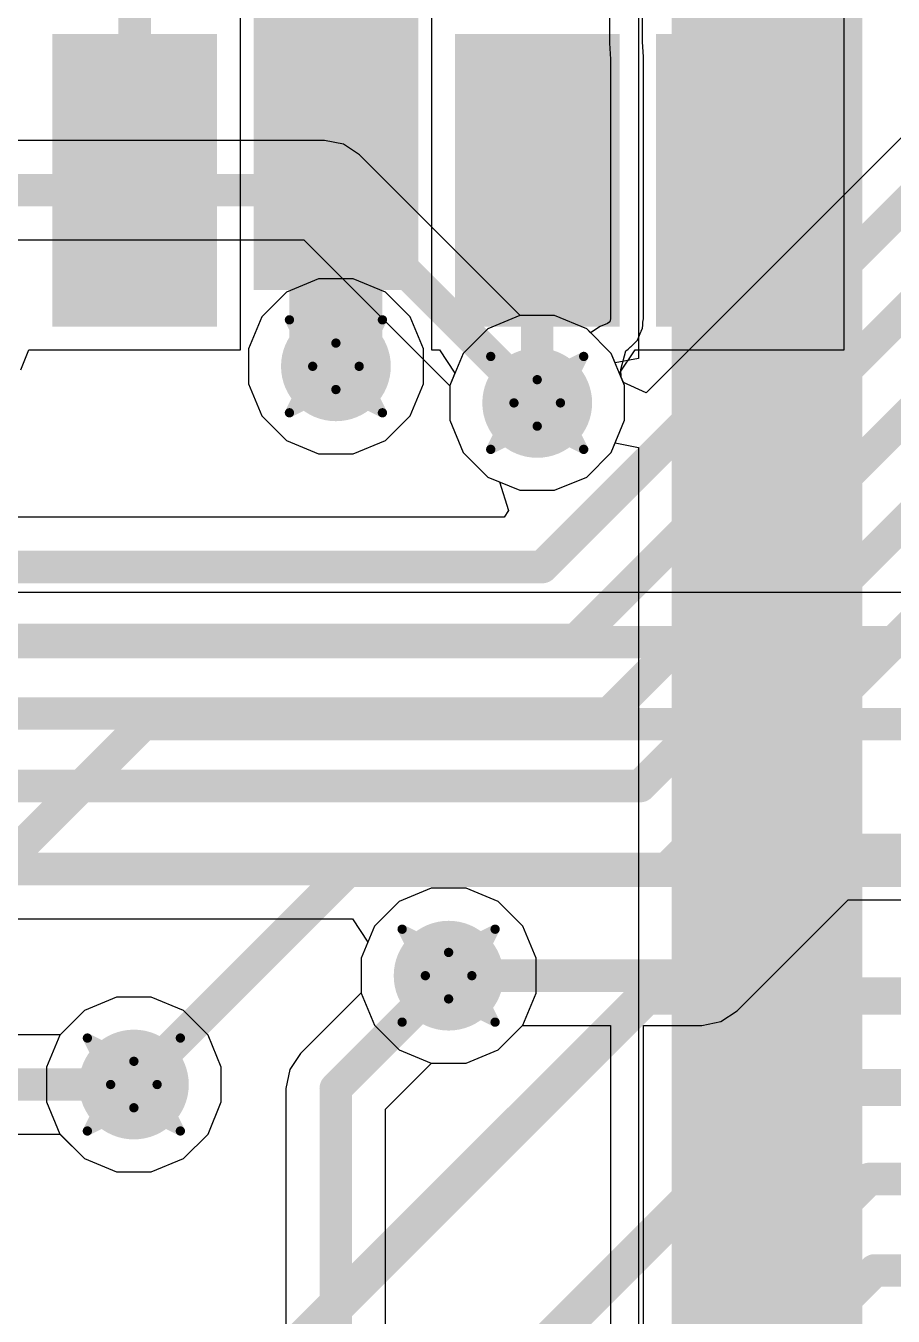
# Model space of a CAD drawing. Header units: inches. Extents: x -3 to 488, y -11 to 93.
# Drawn here: x 55.14 to 59.88, y 21.97 to 29.02 of the extents above; entities that cross this region are included whole.
import ezdxf

# ---------------------------------------------------------------- set-up
doc = ezdxf.new("R2010")
doc.units = ezdxf.units.IN
for name, color, linetype in [('Bottom Layer', 5, 'Continuous'), ('Drill Drawing', 1, 'Continuous'), ('Layer 1', 16, 'Continuous'), ('Layer 2', 76, 'Continuous'), ('Top Layer', 1, 'Continuous'), ('Top Paste', 8, 'Continuous'), ('Top Solder', 216, 'Continuous'), ('Via Holes', 16, 'Continuous')]:
    doc.layers.add(name, color=color, linetype=linetype)

msp = doc.modelspace()

# ---------------------------------------------------------------- hatches: boundary and pattern name
at = {"layer": 'Bottom Layer'}
h = msp.add_hatch(color=5, dxfattribs=at)
edge = h.paths.add_edge_path()
edge.add_arc((56.839, 27.1576), 0.3, 0, 360)
h = msp.add_hatch(color=5, dxfattribs=at)
edge = h.paths.add_edge_path()
edge.add_arc((57.939, 26.9576), 0.3, 0, 360)
h = msp.add_hatch(color=5, dxfattribs=at)
edge = h.paths.add_edge_path()
edge.add_arc((57.4549, 23.8268), 0.3, 0, 360)
h = msp.add_hatch(color=5, dxfattribs=at)
edge = h.paths.add_edge_path()
edge.add_arc((55.735, 23.2318), 0.3, 0, 360)
at = {"layer": 'Layer 1'}
h = msp.add_hatch(color=16, dxfattribs=at)
edge = h.paths.add_edge_path()
edge.add_arc((56.839, 27.1576), 0.3, 0, 360)
h = msp.add_hatch(color=16, dxfattribs=at)
edge = h.paths.add_edge_path()
edge.add_arc((57.939, 26.9576), 0.3, 0, 360)
h = msp.add_hatch(color=16, dxfattribs=at)
edge = h.paths.add_edge_path()
edge.add_arc((57.4549, 23.8268), 0.3, 0, 360)
h = msp.add_hatch(color=16, dxfattribs=at)
edge = h.paths.add_edge_path()
edge.add_arc((55.735, 23.2318), 0.3, 0, 360)
at = {"layer": 'Layer 2'}
msp.add_hatch(color=76, dxfattribs=at).paths.add_polyline_path([(58.674, 31.369), (58.674, 20.066), (59.7154, 20.066), (59.7154, 31.369)])
h = msp.add_hatch(color=76, dxfattribs=at)
edge = h.paths.add_edge_path()
edge.add_arc((56.839, 27.1576), 0.3, 0, 360)
h = msp.add_hatch(color=76, dxfattribs=at)
edge = h.paths.add_edge_path()
edge.add_arc((57.939, 26.9576), 0.3, 0, 360)
h = msp.add_hatch(color=76, dxfattribs=at)
edge = h.paths.add_edge_path()
edge.add_arc((57.4549, 23.8268), 0.3, 0, 360)
h = msp.add_hatch(color=76, dxfattribs=at)
edge = h.paths.add_edge_path()
edge.add_arc((55.735, 23.2318), 0.3, 0, 360)
at = {"layer": 'Top Layer'}
for points in [[(57.239, 27.6247), (56.439, 27.6247), (56.439, 29.1247), (57.239, 29.1247)], [(56.139, 27.4247), (55.339, 27.4247), (55.339, 28.9247), (56.139, 28.9247)], [(58.339, 27.4247), (57.539, 27.4247), (57.539, 28.9247), (58.339, 28.9247)], [(59.439, 27.4247), (58.639, 27.4247), (58.639, 28.9247), (59.439, 28.9247)]]:
    msp.add_hatch(color=1, dxfattribs=at).paths.add_polyline_path(points)
h = msp.add_hatch(color=1, dxfattribs=at)
edge = h.paths.add_edge_path()
edge.add_arc((56.839, 27.1576), 0.3, 0, 360)
h = msp.add_hatch(color=1, dxfattribs=at)
edge = h.paths.add_edge_path()
edge.add_arc((57.939, 26.9576), 0.3, 0, 360)
h = msp.add_hatch(color=1, dxfattribs=at)
edge = h.paths.add_edge_path()
edge.add_arc((57.4549, 23.8268), 0.3, 0, 360)
h = msp.add_hatch(color=1, dxfattribs=at)
edge = h.paths.add_edge_path()
edge.add_arc((55.735, 23.2318), 0.3, 0, 360)
at = {"layer": 'Top Paste'}
for points in [[(57.239, 27.6247), (56.439, 27.6247), (56.439, 29.1247), (57.239, 29.1247)], [(56.139, 27.4247), (55.339, 27.4247), (55.339, 28.9247), (56.139, 28.9247)], [(58.339, 27.4247), (57.539, 27.4247), (57.539, 28.9247), (58.339, 28.9247)], [(59.439, 27.4247), (58.639, 27.4247), (58.639, 28.9247), (59.439, 28.9247)]]:
    msp.add_hatch(color=8, dxfattribs=at).paths.add_polyline_path(points)
at = {"layer": 'Top Solder'}
for points in [[(57.289, 27.5747), (56.389, 27.5747), (56.389, 29.1747), (57.289, 29.1747)], [(56.189, 27.3747), (55.289, 27.3747), (55.289, 28.9747), (56.189, 28.9747)], [(58.389, 27.3747), (57.489, 27.3747), (57.489, 28.9747), (58.389, 28.9747)], [(59.489, 27.3747), (58.589, 27.3747), (58.589, 28.9747), (59.489, 28.9747)]]:
    msp.add_hatch(color=216, dxfattribs=at).paths.add_polyline_path(points)
at = {"layer": 'Via Holes'}
h = msp.add_hatch(color=7, dxfattribs=at)
edge = h.paths.add_edge_path()
edge.add_arc((56.839, 27.1576), 0.15, 0, 360)
h = msp.add_hatch(color=7, dxfattribs=at)
edge = h.paths.add_edge_path()
edge.add_arc((57.939, 26.9576), 0.15, 0, 360)
h = msp.add_hatch(color=7, dxfattribs=at)
edge = h.paths.add_edge_path()
edge.add_arc((57.4549, 23.8268), 0.15, 0, 360)
h = msp.add_hatch(color=7, dxfattribs=at)
edge = h.paths.add_edge_path()
edge.add_arc((55.735, 23.2318), 0.15, 0, 360)

# ---------------------------------------------------------------- linework, layer by layer
at = {"layer": 'Bottom Layer'}
for p, q in [((58.3332, 32.8311), (58.3332, 28.9247)), ((58.5145, 28.9307), (58.5145, 32.8311)), ((58.3332, 28.9247), (58.339, 28.8374)), ((58.5199, 28.8494), (58.5145, 28.9307)), ((58.5191, 28.8433), (58.5199, 28.8494)), ((60.4033, 28.8822), (58.5341, 27.013)), ((58.339, 28.8374), (58.339, 27.4171)), ((58.5202, 28.8374), (58.5191, 28.8433)), ((58.5202, 27.4171), (58.5202, 28.8374)), ((56.7439, 27.6354), (56.5683, 27.5627)), ((56.934, 27.6354), (56.7439, 27.6354)), ((57.1096, 27.5627), (56.934, 27.6354)), ((56.5683, 27.5627), (56.4339, 27.4283)), ((57.244, 27.4283), (57.1096, 27.5627)), ((56.4339, 27.4283), (56.3612, 27.2527)), ((57.3168, 27.2527), (57.244, 27.4283)), ((57.8439, 27.4354), (57.6683, 27.3627)), ((58.034, 27.4354), (57.8439, 27.4354)), ((58.2096, 27.3627), (58.034, 27.4354)), ((58.2828, 27.376), (58.231, 27.3413)), ((58.3225, 27.3924), (58.2828, 27.376)), ((58.3358, 27.4014), (58.3225, 27.3924)), ((58.339, 27.4171), (58.3358, 27.4014)), ((58.5136, 27.366), (58.5168, 27.3818)), ((58.5168, 27.3996), (58.5202, 27.4171)), ((58.5168, 27.3818), (58.5168, 27.3996)), ((57.6683, 27.3627), (57.5339, 27.2283)), ((58.231, 27.3413), (58.2096, 27.3627)), ((58.4516, 27.2657), (58.4866, 27.3006)), ((58.4866, 27.3006), (58.5055, 27.3463)), ((58.5055, 27.3463), (58.5064, 27.3477)), ((58.5064, 27.3477), (58.5068, 27.3495)), ((58.5068, 27.3495), (58.5136, 27.366)), ((56.3612, 27.2527), (56.3612, 27.0626)), ((57.3168, 27.0626), (57.3168, 27.2527)), ((57.5339, 27.2283), (57.4612, 27.0527)), ((58.3959, 27.1401), (58.4232, 27.2417)), ((58.4232, 27.2417), (58.4365, 27.2506)), ((58.4365, 27.2506), (58.4492, 27.2633)), ((58.4492, 27.2633), (58.4507, 27.2642)), ((58.4507, 27.2642), (58.4516, 27.2657)), ((58.398, 27.098), (58.3959, 27.1401)), ((58.4101, 27.0687), (58.398, 27.098)), ((56.3612, 27.0626), (56.4339, 26.887)), ((57.244, 26.887), (57.3168, 27.0626)), ((57.4612, 27.0527), (57.4612, 26.8626)), ((58.5341, 27.013), (58.4101, 27.0687)), ((56.4339, 26.887), (56.5683, 26.7526)), ((57.1096, 26.7526), (57.244, 26.887)), ((57.4612, 26.8626), (57.5339, 26.687)), ((56.5683, 26.7526), (56.7439, 26.6798)), ((56.934, 26.6798), (57.1096, 26.7526)), ((56.7439, 26.6798), (56.934, 26.6798)), ((57.5339, 26.687), (57.6683, 26.5526)), ((57.6683, 26.5526), (57.7321, 26.5261)), ((57.7321, 26.5261), (57.7817, 26.3691)), ((57.7579, 26.3323), (53.0342, 26.3323)), ((57.7817, 26.3691), (57.7579, 26.3323)), ((59.0313, 23.6345), (59.6387, 24.2419)), ((59.6387, 24.2419), (66.8904, 24.2419)), ((8.6649, 24.1375), (56.929, 24.1375)), ((56.929, 24.1375), (57.0139, 24.0105)), ((57.0139, 24.0105), (56.9771, 23.9218)), ((56.9771, 23.9218), (56.9771, 23.7318)), ((55.64, 23.7096), (55.4644, 23.6368)), ((55.8301, 23.7096), (55.64, 23.7096)), ((56.0057, 23.6368), (55.8301, 23.7096)), ((56.9771, 23.7318), (57.0499, 23.5561)), ((55.4644, 23.6368), (55.3313, 23.5037)), ((56.1401, 23.5024), (56.0057, 23.6368)), ((58.943, 23.5756), (59.0313, 23.6345)), ((58.839, 23.5549), (58.943, 23.5756)), ((55.3313, 23.5037), (16.4567, 23.5037)), ((56.2128, 23.3268), (56.1401, 23.5024)), ((57.0499, 23.5561), (57.1843, 23.4217)), ((57.7256, 23.4217), (57.8587, 23.5549)), ((57.8587, 23.5549), (58.339, 23.5549)), ((58.339, 23.5549), (58.339, 19.7052)), ((58.5202, 19.7052), (58.5202, 23.5549)), ((58.5202, 23.5549), (58.839, 23.5549)), ((57.1843, 23.4217), (57.3599, 23.349)), ((57.55, 23.349), (57.7256, 23.4217)), ((57.3599, 23.349), (57.55, 23.349)), ((56.2128, 23.1367), (56.2128, 23.3268)), ((56.1401, 22.9611), (56.2128, 23.1367)), ((16.5694, 22.9598), (55.3313, 22.9598)), ((55.3313, 22.9598), (55.4644, 22.8267)), ((56.0057, 22.8267), (56.1401, 22.9611)), ((55.4644, 22.8267), (55.64, 22.754)), ((55.8301, 22.754), (56.0057, 22.8267)), ((55.64, 22.754), (55.8301, 22.754))]:
    msp.add_line(p, q, dxfattribs=at)
for points in [[(57.9661, 26.0604, 0.1778, 0.1778, 0), (60.5956, 28.6899, 0.1778, 0.1778, 0)], [(58.1504, 25.6626, 0.1778, 0.1778, 0), (60.5832, 28.0954, 0.1778, 0.1778, 0)], [(58.3311, 25.2596, 0.1778, 0.1778, 0), (60.7686, 27.6971, 0.1778, 0.1778, 0)], [(58.5017, 24.8633, 0.1778, 0.1778, 0), (60.9372, 27.2988, 0.1778, 0.1778, 0)], [(58.6465, 24.4094, 0.1778, 0.1778, 0), (61.1216, 26.8845, 0.1778, 0.1778, 0)], [(52.9216, 26.0604, 0.1778, 0.1778, 0), (57.9661, 26.0604, 0.1778, 0.1778, 0)], [(38.057, 25.6626, 0.1778, 0.1778, 0), (58.1504, 25.6626, 0.1778, 0.1778, 0)], [(24.3911, 25.2596, 0.1778, 0.1778, 0), (58.3311, 25.2596, 0.1778, 0.1778, 0)], [(23.6163, 24.8633, 0.1778, 0.1778, 0), (58.5017, 24.8633, 0.1778, 0.1778, 0)], [(58.839, 23.8268, 0.1778, 0.1778, 0), (59.526, 24.5139, 0.1778, 0.1778, 0)], [(59.526, 24.5139, 0.1778, 0.1778, 0), (67.2942, 24.5139, 0.1778, 0.1778, 0)], [(8.2611, 24.4094, 0.1778, 0.1778, 0), (58.6465, 24.4094, 0.1778, 0.1778, 0)], [(57.4549, 23.8268, 0.1778, 0.1778, 0), (58.839, 23.8268, 0.1778, 0.1778, 0)], [(16.4567, 23.2318, 0.1778, 0.1778, 0), (55.735, 23.2318, 0.1778, 0.1778, 0)]]:
    msp.add_lwpolyline(points, format="xyseb", dxfattribs=at)
for points in [[(57.9216, 26.0604, 0.0889, 0.0889, 1), (58.0105, 26.0604, 0.0889, 0.0889, 1)], [(57.9216, 26.0604, 0.0889, 0.0889, 1), (58.0105, 26.0604, 0.0889, 0.0889, 1)], [(58.106, 25.6626, 0.0889, 0.0889, 1), (58.1949, 25.6626, 0.0889, 0.0889, 1)], [(58.106, 25.6626, 0.0889, 0.0889, 1), (58.1949, 25.6626, 0.0889, 0.0889, 1)], [(58.2867, 25.2596, 0.0889, 0.0889, 1), (58.3756, 25.2596, 0.0889, 0.0889, 1)], [(58.2867, 25.2596, 0.0889, 0.0889, 1), (58.3756, 25.2596, 0.0889, 0.0889, 1)], [(58.4573, 24.8633, 0.0889, 0.0889, 1), (58.5462, 24.8633, 0.0889, 0.0889, 1)], [(58.4573, 24.8633, 0.0889, 0.0889, 1), (58.5462, 24.8633, 0.0889, 0.0889, 1)], [(59.4816, 24.5139, 0.0889, 0.0889, 1), (59.5705, 24.5139, 0.0889, 0.0889, 1)], [(59.4816, 24.5139, 0.0889, 0.0889, 1), (59.5705, 24.5139, 0.0889, 0.0889, 1)], [(58.6021, 24.4094, 0.0889, 0.0889, 1), (58.691, 24.4094, 0.0889, 0.0889, 1)], [(58.6021, 24.4094, 0.0889, 0.0889, 1), (58.691, 24.4094, 0.0889, 0.0889, 1)], [(57.4105, 23.8268, 0.0889, 0.0889, 1), (57.4994, 23.8268, 0.0889, 0.0889, 1)], [(58.7945, 23.8268, 0.0889, 0.0889, 1), (58.8834, 23.8268, 0.0889, 0.0889, 1)], [(58.7945, 23.8268, 0.0889, 0.0889, 1), (58.8834, 23.8268, 0.0889, 0.0889, 1)], [(55.6906, 23.2318, 0.0889, 0.0889, 1), (55.7795, 23.2318, 0.0889, 0.0889, 1)]]:
    msp.add_lwpolyline(points, format="xyseb", close=True, dxfattribs=at)
at = {"layer": 'Drill Drawing'}
for points in [[(56.585, 27.4116, 0.0508, 0.0508, 0), (56.839, 27.2846, 0.0508, 0.0508, 0)], [(56.585, 27.4116, 0.0508, 0.0508, 0), (56.712, 27.1576, 0.0508, 0.0508, 0)], [(56.839, 27.2846, 0.0508, 0.0508, 0), (57.093, 27.4116, 0.0508, 0.0508, 0)], [(56.966, 27.1576, 0.0508, 0.0508, 0), (57.093, 27.4116, 0.0508, 0.0508, 0)], [(57.685, 27.2116, 0.0508, 0.0508, 0), (57.939, 27.0846, 0.0508, 0.0508, 0)], [(57.685, 27.2116, 0.0508, 0.0508, 0), (57.812, 26.9576, 0.0508, 0.0508, 0)], [(57.939, 27.0846, 0.0508, 0.0508, 0), (58.193, 27.2116, 0.0508, 0.0508, 0)], [(58.066, 26.9576, 0.0508, 0.0508, 0), (58.193, 27.2116, 0.0508, 0.0508, 0)], [(56.585, 26.9036, 0.0508, 0.0508, 0), (56.712, 27.1576, 0.0508, 0.0508, 0)], [(56.966, 27.1576, 0.0508, 0.0508, 0), (57.093, 26.9036, 0.0508, 0.0508, 0)], [(56.585, 26.9036, 0.0508, 0.0508, 0), (56.839, 27.0306, 0.0508, 0.0508, 0)], [(56.839, 27.0306, 0.0508, 0.0508, 0), (57.093, 26.9036, 0.0508, 0.0508, 0)], [(57.685, 26.7036, 0.0508, 0.0508, 0), (57.812, 26.9576, 0.0508, 0.0508, 0)], [(58.066, 26.9576, 0.0508, 0.0508, 0), (58.193, 26.7036, 0.0508, 0.0508, 0)], [(57.685, 26.7036, 0.0508, 0.0508, 0), (57.939, 26.8306, 0.0508, 0.0508, 0)], [(57.939, 26.8306, 0.0508, 0.0508, 0), (58.193, 26.7036, 0.0508, 0.0508, 0)], [(57.2009, 24.0808, 0.0508, 0.0508, 0), (57.4549, 23.9538, 0.0508, 0.0508, 0)], [(57.2009, 24.0808, 0.0508, 0.0508, 0), (57.3279, 23.8268, 0.0508, 0.0508, 0)], [(57.4549, 23.9538, 0.0508, 0.0508, 0), (57.7089, 24.0808, 0.0508, 0.0508, 0)], [(57.5819, 23.8268, 0.0508, 0.0508, 0), (57.7089, 24.0808, 0.0508, 0.0508, 0)], [(57.2009, 23.5728, 0.0508, 0.0508, 0), (57.3279, 23.8268, 0.0508, 0.0508, 0)], [(57.5819, 23.8268, 0.0508, 0.0508, 0), (57.7089, 23.5728, 0.0508, 0.0508, 0)], [(57.2009, 23.5728, 0.0508, 0.0508, 0), (57.4549, 23.6998, 0.0508, 0.0508, 0)], [(57.4549, 23.6998, 0.0508, 0.0508, 0), (57.7089, 23.5728, 0.0508, 0.0508, 0)], [(55.481, 23.4858, 0.0508, 0.0508, 0), (55.735, 23.3588, 0.0508, 0.0508, 0)], [(55.481, 23.4858, 0.0508, 0.0508, 0), (55.608, 23.2318, 0.0508, 0.0508, 0)], [(55.735, 23.3588, 0.0508, 0.0508, 0), (55.989, 23.4858, 0.0508, 0.0508, 0)], [(55.862, 23.2318, 0.0508, 0.0508, 0), (55.989, 23.4858, 0.0508, 0.0508, 0)], [(55.481, 22.9778, 0.0508, 0.0508, 0), (55.608, 23.2318, 0.0508, 0.0508, 0)], [(55.862, 23.2318, 0.0508, 0.0508, 0), (55.989, 22.9778, 0.0508, 0.0508, 0)], [(55.481, 22.9778, 0.0508, 0.0508, 0), (55.735, 23.1048, 0.0508, 0.0508, 0)], [(55.735, 23.1048, 0.0508, 0.0508, 0), (55.989, 22.9778, 0.0508, 0.0508, 0)]]:
    msp.add_lwpolyline(points, format="xyseb", dxfattribs=at)
for points in [[(56.5723, 27.4116, 0.0254, 0.0254, 1), (56.5977, 27.4116, 0.0254, 0.0254, 1)], [(56.5723, 27.4116, 0.0254, 0.0254, 1), (56.5977, 27.4116, 0.0254, 0.0254, 1)], [(57.0803, 27.4116, 0.0254, 0.0254, 1), (57.1057, 27.4116, 0.0254, 0.0254, 1)], [(57.0803, 27.4116, 0.0254, 0.0254, 1), (57.1057, 27.4116, 0.0254, 0.0254, 1)], [(56.8263, 27.2846, 0.0254, 0.0254, 1), (56.8517, 27.2846, 0.0254, 0.0254, 1)], [(56.8263, 27.2846, 0.0254, 0.0254, 1), (56.8517, 27.2846, 0.0254, 0.0254, 1)], [(57.6723, 27.2116, 0.0254, 0.0254, 1), (57.6977, 27.2116, 0.0254, 0.0254, 1)], [(57.6723, 27.2116, 0.0254, 0.0254, 1), (57.6977, 27.2116, 0.0254, 0.0254, 1)], [(58.1803, 27.2116, 0.0254, 0.0254, 1), (58.2057, 27.2116, 0.0254, 0.0254, 1)], [(58.1803, 27.2116, 0.0254, 0.0254, 1), (58.2057, 27.2116, 0.0254, 0.0254, 1)], [(56.6993, 27.1576, 0.0254, 0.0254, 1), (56.7247, 27.1576, 0.0254, 0.0254, 1)], [(56.6993, 27.1576, 0.0254, 0.0254, 1), (56.7247, 27.1576, 0.0254, 0.0254, 1)], [(56.9533, 27.1576, 0.0254, 0.0254, 1), (56.9787, 27.1576, 0.0254, 0.0254, 1)], [(56.9533, 27.1576, 0.0254, 0.0254, 1), (56.9787, 27.1576, 0.0254, 0.0254, 1)], [(57.9263, 27.0846, 0.0254, 0.0254, 1), (57.9517, 27.0846, 0.0254, 0.0254, 1)], [(57.9263, 27.0846, 0.0254, 0.0254, 1), (57.9517, 27.0846, 0.0254, 0.0254, 1)], [(56.8263, 27.0306, 0.0254, 0.0254, 1), (56.8517, 27.0306, 0.0254, 0.0254, 1)], [(56.8263, 27.0306, 0.0254, 0.0254, 1), (56.8517, 27.0306, 0.0254, 0.0254, 1)], [(57.7993, 26.9576, 0.0254, 0.0254, 1), (57.8247, 26.9576, 0.0254, 0.0254, 1)], [(57.7993, 26.9576, 0.0254, 0.0254, 1), (57.8247, 26.9576, 0.0254, 0.0254, 1)], [(58.0533, 26.9576, 0.0254, 0.0254, 1), (58.0787, 26.9576, 0.0254, 0.0254, 1)], [(58.0533, 26.9576, 0.0254, 0.0254, 1), (58.0787, 26.9576, 0.0254, 0.0254, 1)], [(56.5723, 26.9036, 0.0254, 0.0254, 1), (56.5977, 26.9036, 0.0254, 0.0254, 1)], [(56.5723, 26.9036, 0.0254, 0.0254, 1), (56.5977, 26.9036, 0.0254, 0.0254, 1)], [(57.0803, 26.9036, 0.0254, 0.0254, 1), (57.1057, 26.9036, 0.0254, 0.0254, 1)], [(57.0803, 26.9036, 0.0254, 0.0254, 1), (57.1057, 26.9036, 0.0254, 0.0254, 1)], [(57.9263, 26.8306, 0.0254, 0.0254, 1), (57.9517, 26.8306, 0.0254, 0.0254, 1)], [(57.9263, 26.8306, 0.0254, 0.0254, 1), (57.9517, 26.8306, 0.0254, 0.0254, 1)], [(57.6723, 26.7036, 0.0254, 0.0254, 1), (57.6977, 26.7036, 0.0254, 0.0254, 1)], [(57.6723, 26.7036, 0.0254, 0.0254, 1), (57.6977, 26.7036, 0.0254, 0.0254, 1)], [(58.1803, 26.7036, 0.0254, 0.0254, 1), (58.2057, 26.7036, 0.0254, 0.0254, 1)], [(58.1803, 26.7036, 0.0254, 0.0254, 1), (58.2057, 26.7036, 0.0254, 0.0254, 1)], [(57.1882, 24.0808, 0.0254, 0.0254, 1), (57.2136, 24.0808, 0.0254, 0.0254, 1)], [(57.1882, 24.0808, 0.0254, 0.0254, 1), (57.2136, 24.0808, 0.0254, 0.0254, 1)], [(57.6962, 24.0808, 0.0254, 0.0254, 1), (57.7216, 24.0808, 0.0254, 0.0254, 1)], [(57.6962, 24.0808, 0.0254, 0.0254, 1), (57.7216, 24.0808, 0.0254, 0.0254, 1)], [(57.4422, 23.9538, 0.0254, 0.0254, 1), (57.4676, 23.9538, 0.0254, 0.0254, 1)], [(57.4422, 23.9538, 0.0254, 0.0254, 1), (57.4676, 23.9538, 0.0254, 0.0254, 1)], [(57.3152, 23.8268, 0.0254, 0.0254, 1), (57.3406, 23.8268, 0.0254, 0.0254, 1)], [(57.3152, 23.8268, 0.0254, 0.0254, 1), (57.3406, 23.8268, 0.0254, 0.0254, 1)], [(57.5692, 23.8268, 0.0254, 0.0254, 1), (57.5946, 23.8268, 0.0254, 0.0254, 1)], [(57.5692, 23.8268, 0.0254, 0.0254, 1), (57.5946, 23.8268, 0.0254, 0.0254, 1)], [(57.4422, 23.6998, 0.0254, 0.0254, 1), (57.4676, 23.6998, 0.0254, 0.0254, 1)], [(57.4422, 23.6998, 0.0254, 0.0254, 1), (57.4676, 23.6998, 0.0254, 0.0254, 1)], [(57.1882, 23.5728, 0.0254, 0.0254, 1), (57.2136, 23.5728, 0.0254, 0.0254, 1)], [(57.1882, 23.5728, 0.0254, 0.0254, 1), (57.2136, 23.5728, 0.0254, 0.0254, 1)], [(57.6962, 23.5728, 0.0254, 0.0254, 1), (57.7216, 23.5728, 0.0254, 0.0254, 1)], [(57.6962, 23.5728, 0.0254, 0.0254, 1), (57.7216, 23.5728, 0.0254, 0.0254, 1)], [(55.4683, 23.4858, 0.0254, 0.0254, 1), (55.4937, 23.4858, 0.0254, 0.0254, 1)], [(55.4683, 23.4858, 0.0254, 0.0254, 1), (55.4937, 23.4858, 0.0254, 0.0254, 1)], [(55.9763, 23.4858, 0.0254, 0.0254, 1), (56.0017, 23.4858, 0.0254, 0.0254, 1)], [(55.9763, 23.4858, 0.0254, 0.0254, 1), (56.0017, 23.4858, 0.0254, 0.0254, 1)], [(55.7223, 23.3588, 0.0254, 0.0254, 1), (55.7477, 23.3588, 0.0254, 0.0254, 1)], [(55.7223, 23.3588, 0.0254, 0.0254, 1), (55.7477, 23.3588, 0.0254, 0.0254, 1)], [(55.5953, 23.2318, 0.0254, 0.0254, 1), (55.6207, 23.2318, 0.0254, 0.0254, 1)], [(55.5953, 23.2318, 0.0254, 0.0254, 1), (55.6207, 23.2318, 0.0254, 0.0254, 1)], [(55.8493, 23.2318, 0.0254, 0.0254, 1), (55.8747, 23.2318, 0.0254, 0.0254, 1)], [(55.8493, 23.2318, 0.0254, 0.0254, 1), (55.8747, 23.2318, 0.0254, 0.0254, 1)], [(55.7223, 23.1048, 0.0254, 0.0254, 1), (55.7477, 23.1048, 0.0254, 0.0254, 1)], [(55.7223, 23.1048, 0.0254, 0.0254, 1), (55.7477, 23.1048, 0.0254, 0.0254, 1)], [(55.4683, 22.9778, 0.0254, 0.0254, 1), (55.4937, 22.9778, 0.0254, 0.0254, 1)], [(55.4683, 22.9778, 0.0254, 0.0254, 1), (55.4937, 22.9778, 0.0254, 0.0254, 1)], [(55.9763, 22.9778, 0.0254, 0.0254, 1), (56.0017, 22.9778, 0.0254, 0.0254, 1)], [(55.9763, 22.9778, 0.0254, 0.0254, 1), (56.0017, 22.9778, 0.0254, 0.0254, 1)]]:
    msp.add_lwpolyline(points, format="xyseb", close=True, dxfattribs=at)
at = {"layer": 'Layer 1'}
for p, q in [((56.7758, 28.3927), (43.8251, 28.3927)), ((56.8799, 28.372), (56.7758, 28.3927)), ((56.9681, 28.3131), (56.8799, 28.372)), ((57.8457, 27.4354), (56.9681, 28.3131)), ((43.9378, 27.8489), (56.6632, 27.8489)), ((56.6632, 27.8489), (57.4612, 27.0509)), ((58.034, 27.4354), (57.8457, 27.4354)), ((58.2096, 27.3627), (58.034, 27.4354)), ((58.344, 27.2283), (58.2096, 27.3627)), ((58.4168, 27.0527), (58.344, 27.2283)), ((57.4612, 27.0509), (57.4612, 26.8626)), ((58.4168, 26.8626), (58.4168, 27.0527)), ((57.4612, 26.8626), (57.5339, 26.687)), ((58.344, 26.687), (58.4168, 26.8626)), ((57.5339, 26.687), (57.6683, 26.5526)), ((58.2096, 26.5526), (58.344, 26.687)), ((57.6683, 26.5526), (57.8439, 26.4798)), ((58.034, 26.4798), (58.2096, 26.5526)), ((57.8439, 26.4798), (58.034, 26.4798)), ((57.3599, 24.3046), (57.1843, 24.2318)), ((57.55, 24.3046), (57.3599, 24.3046)), ((57.7256, 24.2318), (57.55, 24.3046)), ((57.1843, 24.2318), (57.0499, 24.0974)), ((57.86, 24.0974), (57.7256, 24.2318)), ((57.0499, 24.0974), (56.9771, 23.9218)), ((57.9327, 23.9218), (57.86, 24.0974)), ((56.9771, 23.9218), (56.9771, 23.7318)), ((57.9327, 23.7318), (57.9327, 23.9218)), ((55.64, 23.7096), (55.4644, 23.6368)), ((55.8301, 23.7096), (55.64, 23.7096)), ((56.0057, 23.6368), (55.8301, 23.7096)), ((56.9771, 23.7318), (57.0499, 23.5561)), ((57.86, 23.5561), (57.9327, 23.7318)), ((55.4644, 23.6368), (55.33, 23.5024)), ((56.1401, 23.5024), (56.0057, 23.6368)), ((55.33, 23.5024), (55.2572, 23.3268)), ((56.2128, 23.3268), (56.1401, 23.5024)), ((57.0499, 23.5561), (57.1843, 23.4217)), ((57.7256, 23.4217), (57.86, 23.5561)), ((57.1843, 23.4217), (57.3599, 23.349)), ((57.55, 23.349), (57.7256, 23.4217)), ((57.3599, 23.349), (57.55, 23.349)), ((55.2572, 23.3268), (55.2572, 23.1367)), ((56.2128, 23.1367), (56.2128, 23.3268)), ((55.2572, 23.1367), (55.33, 22.9611)), ((56.1401, 22.9611), (56.2128, 23.1367)), ((55.33, 22.9611), (55.4644, 22.8267)), ((56.0057, 22.8267), (56.1401, 22.9611)), ((55.4644, 22.8267), (55.64, 22.754)), ((55.8301, 22.754), (56.0057, 22.8267)), ((55.64, 22.754), (55.8301, 22.754))]:
    msp.add_line(p, q, dxfattribs=at)
for points in [[(43.8251, 28.1208, 0.1778, 0.1778, 0), (56.7758, 28.1208, 0.1778, 0.1778, 0)], [(56.7758, 28.1208, 0.1778, 0.1778, 0), (57.939, 26.9576, 0.1778, 0.1778, 0)]]:
    msp.add_lwpolyline(points, format="xyseb", dxfattribs=at)
for points in [[(56.7314, 28.1208, 0.0889, 0.0889, 1), (56.8203, 28.1208, 0.0889, 0.0889, 1)], [(56.7314, 28.1208, 0.0889, 0.0889, 1), (56.8203, 28.1208, 0.0889, 0.0889, 1)], [(57.8945, 26.9576, 0.0889, 0.0889, 1), (57.9834, 26.9576, 0.0889, 0.0889, 1)]]:
    msp.add_lwpolyline(points, format="xyseb", close=True, dxfattribs=at)
at = {"layer": 'Layer 2'}
for p, q in [((58.4927, 30.1463), (58.4927, 27.2012)), ((56.7439, 27.6354), (56.5683, 27.5627)), ((56.934, 27.6354), (56.7439, 27.6354)), ((57.1096, 27.5627), (56.934, 27.6354)), ((56.5683, 27.5627), (56.4339, 27.4283)), ((57.244, 27.4283), (57.1096, 27.5627)), ((56.4339, 27.4283), (56.3612, 27.2527)), ((57.3168, 27.2527), (57.244, 27.4283)), ((57.8439, 27.4354), (57.6683, 27.3627)), ((58.034, 27.4354), (57.8439, 27.4354)), ((58.2096, 27.3627), (58.034, 27.4354)), ((57.6683, 27.3627), (57.5339, 27.2283)), ((58.344, 27.2283), (58.2096, 27.3627)), ((56.3612, 27.2527), (56.3612, 27.0626)), ((57.3168, 27.0626), (57.3168, 27.2527)), ((57.5339, 27.2283), (57.4612, 27.0527)), ((58.3657, 27.1759), (58.344, 27.2283)), ((58.4927, 27.2012), (58.3657, 27.1759)), ((56.3612, 27.0626), (56.4339, 26.887)), ((57.244, 26.887), (57.3168, 27.0626)), ((57.4612, 27.0527), (57.4612, 26.8626)), ((56.4339, 26.887), (56.5683, 26.7526)), ((57.1096, 26.7526), (57.244, 26.887)), ((57.4612, 26.8626), (57.5339, 26.687)), ((56.5683, 26.7526), (56.7439, 26.6798)), ((56.934, 26.6798), (57.1096, 26.7526)), ((58.344, 26.687), (58.3657, 26.7393)), ((58.3657, 26.7393), (58.4927, 26.7141)), ((56.7439, 26.6798), (56.934, 26.6798)), ((57.5339, 26.687), (57.6683, 26.5526)), ((58.2096, 26.5526), (58.344, 26.687)), ((58.4927, 26.7141), (58.4927, 20.066)), ((57.6683, 26.5526), (57.8439, 26.4798)), ((58.034, 26.4798), (58.2096, 26.5526)), ((57.8439, 26.4798), (58.034, 26.4798)), ((57.3599, 24.3046), (57.1843, 24.2318)), ((57.55, 24.3046), (57.3599, 24.3046)), ((57.7256, 24.2318), (57.55, 24.3046)), ((57.1843, 24.2318), (57.0499, 24.0974)), ((57.86, 24.0974), (57.7256, 24.2318)), ((57.0499, 24.0974), (56.9771, 23.9218)), ((57.9327, 23.9218), (57.86, 24.0974)), ((56.9771, 23.9218), (56.9771, 23.7336)), ((57.9327, 23.7318), (57.9327, 23.9218)), ((55.64, 23.7096), (55.4644, 23.6368)), ((55.8301, 23.7096), (55.64, 23.7096)), ((56.0057, 23.6368), (55.8301, 23.7096)), ((56.9771, 23.7336), (56.6459, 23.4023)), ((57.86, 23.5561), (57.9327, 23.7318)), ((55.4644, 23.6368), (55.33, 23.5024)), ((56.1401, 23.5024), (56.0057, 23.6368)), ((55.33, 23.5024), (55.2572, 23.3268)), ((56.2128, 23.3268), (56.1401, 23.5024)), ((57.7256, 23.4217), (57.86, 23.5561)), ((57.55, 23.349), (57.7256, 23.4217)), ((56.6459, 23.4023), (56.5869, 23.3141)), ((57.1101, 23.0974), (57.3617, 23.349)), ((57.3617, 23.349), (57.55, 23.349)), ((55.2572, 23.3268), (55.2572, 23.1367)), ((56.2128, 23.1367), (56.2128, 23.3268)), ((56.5869, 23.3141), (56.5662, 23.21)), ((56.5662, 23.21), (56.5662, 17.0184)), ((55.2572, 23.1367), (55.33, 22.9611)), ((56.1401, 22.9611), (56.2128, 23.1367)), ((57.1101, 21.7837), (57.1101, 23.0974)), ((55.33, 22.9611), (55.4644, 22.8267)), ((56.0057, 22.8267), (56.1401, 22.9611)), ((55.4644, 22.8267), (55.64, 22.754)), ((55.8301, 22.754), (56.0057, 22.8267)), ((55.64, 22.754), (55.8301, 22.754))]:
    msp.add_line(p, q, dxfattribs=at)
for points in [[(56.8382, 23.21, 0.1778, 0.1778, 0), (57.4549, 23.8268, 0.1778, 0.1778, 0)], [(56.8382, 9.3741, 0.1778, 0.1778, 0), (56.8382, 23.21, 0.1778, 0.1778, 0)]]:
    msp.add_lwpolyline(points, format="xyseb", dxfattribs=at)
for points in [[(57.4105, 23.8268, 0.0889, 0.0889, 1), (57.4994, 23.8268, 0.0889, 0.0889, 1)], [(56.7937, 23.21, 0.0889, 0.0889, 1), (56.8826, 23.21, 0.0889, 0.0889, 1)], [(56.7937, 23.21, 0.0889, 0.0889, 1), (56.8826, 23.21, 0.0889, 0.0889, 1)]]:
    msp.add_lwpolyline(points, format="xyseb", close=True, dxfattribs=at)
at = {"layer": 'Top Layer'}
for p, q in [((56.3168, 27.2469), (56.3168, 29.1025)), ((57.3612, 29.1025), (57.3612, 27.2469)), ((59.6168, 27.2469), (59.6168, 29.1025)), ((55.1168, 27.1383), (55.1612, 27.2469)), ((55.1612, 27.2469), (56.3168, 27.2469)), ((57.3612, 27.2469), (57.4042, 27.2469)), ((57.4042, 27.2469), (57.489, 27.1199)), ((58.3889, 27.1199), (58.4738, 27.2469)), ((58.4738, 27.2469), (59.6168, 27.2469)), ((57.489, 27.1199), (57.4612, 27.0527)), ((58.4168, 27.0527), (58.3889, 27.1199)), ((57.4612, 27.0527), (57.4612, 26.8626)), ((58.4168, 26.8626), (58.4168, 27.0527)), ((57.4612, 26.8626), (57.5339, 26.687)), ((58.344, 26.687), (58.4168, 26.8626)), ((57.5339, 26.687), (57.6683, 26.5526)), ((58.2096, 26.5526), (58.344, 26.687)), ((57.6683, 26.5526), (57.8439, 26.4798)), ((58.034, 26.4798), (58.2096, 26.5526)), ((57.8439, 26.4798), (58.034, 26.4798)), ((60.0412, 25.9216), (55.0181, 25.9216))]:
    msp.add_line(p, q, dxfattribs=at)
for points in [[(55.739, 28.1747, 0.1778, 0.1778, 0), (55.739, 29.1247, 0.1778, 0.1778, 0)], [(56.839, 27.1576, 0.508, 0.508, 0), (56.839, 28.5076, 0.508, 0.508, 0)], [(56.839, 27.1576, 0.1778, 0.1778, 0), (56.839, 28.3747, 0.1778, 0.1778, 0)], [(57.939, 26.9576, 0.1778, 0.1778, 0), (57.939, 28.1747, 0.1778, 0.1778, 0)], [(55.0181, 25.6496, 0.1778, 0.1778, 0), (60.1538, 25.6496, 0.1778, 0.1778, 0)], [(52.7378, 22.1528, 0.1778, 0.1778, 0), (55.7865, 25.2016, 0.1778, 0.1778, 0)], [(55.7865, 25.2016, 0.1778, 0.1778, 0), (62.4338, 25.2016, 0.1778, 0.1778, 0)], [(55.735, 23.2318, 0.1778, 0.1778, 0), (56.9038, 24.4005, 0.1778, 0.1778, 0)], [(56.9038, 24.4005, 0.1778, 0.1778, 0), (62.1626, 24.4005, 0.1778, 0.1778, 0)], [(56.3982, 21.5805, 0.2032, 0.2032, 0), (58.5332, 23.7155, 0.2032, 0.2032, 0)], [(58.5332, 23.7155, 0.2032, 0.2032, 0), (61.6989, 23.7155, 0.2032, 0.2032, 0)], [(57.6186, 21.4506, 0.2032, 0.2032, 0), (59.3835, 23.2155, 0.2032, 0.2032, 0)], [(59.3835, 23.2155, 0.2032, 0.2032, 0), (61.4776, 23.2155, 0.2032, 0.2032, 0)], [(57.8956, 20.8583, 0.1778, 0.1778, 0), (59.7528, 22.7155, 0.1778, 0.1778, 0)], [(59.7528, 22.7155, 0.1778, 0.1778, 0), (61.4776, 22.7155, 0.1778, 0.1778, 0)], [(57.5825, 20.0152, 0.1778, 0.1778, 0), (59.7828, 22.2155, 0.1778, 0.1778, 0)], [(59.7828, 22.2155, 0.1778, 0.1778, 0), (61.4776, 22.2155, 0.1778, 0.1778, 0)]]:
    msp.add_lwpolyline(points, format="xyseb", dxfattribs=at)
for points in [[(56.712, 28.5076, 0.254, 0.254, 1), (56.966, 28.5076, 0.254, 0.254, 1)], [(56.7945, 28.3747, 0.0889, 0.0889, 1), (56.8834, 28.3747, 0.0889, 0.0889, 1)], [(55.6945, 28.1747, 0.0889, 0.0889, 1), (55.7834, 28.1747, 0.0889, 0.0889, 1)], [(57.8945, 28.1747, 0.0889, 0.0889, 1), (57.9834, 28.1747, 0.0889, 0.0889, 1)], [(56.712, 27.1576, 0.254, 0.254, 1), (56.966, 27.1576, 0.254, 0.254, 1)], [(56.7945, 27.1576, 0.0889, 0.0889, 1), (56.8834, 27.1576, 0.0889, 0.0889, 1)], [(57.8945, 26.9576, 0.0889, 0.0889, 1), (57.9834, 26.9576, 0.0889, 0.0889, 1)], [(55.7421, 25.2016, 0.0889, 0.0889, 1), (55.831, 25.2016, 0.0889, 0.0889, 1)], [(55.7421, 25.2016, 0.0889, 0.0889, 1), (55.831, 25.2016, 0.0889, 0.0889, 1)], [(56.8593, 24.4005, 0.0889, 0.0889, 1), (56.9482, 24.4005, 0.0889, 0.0889, 1)], [(56.8593, 24.4005, 0.0889, 0.0889, 1), (56.9482, 24.4005, 0.0889, 0.0889, 1)], [(58.4824, 23.7155, 0.1016, 0.1016, 1), (58.584, 23.7155, 0.1016, 0.1016, 1)], [(58.4824, 23.7155, 0.1016, 0.1016, 1), (58.584, 23.7155, 0.1016, 0.1016, 1)], [(55.6906, 23.2318, 0.0889, 0.0889, 1), (55.7795, 23.2318, 0.0889, 0.0889, 1)], [(59.3327, 23.2155, 0.1016, 0.1016, 1), (59.4343, 23.2155, 0.1016, 0.1016, 1)], [(59.3327, 23.2155, 0.1016, 0.1016, 1), (59.4343, 23.2155, 0.1016, 0.1016, 1)], [(59.7083, 22.7155, 0.0889, 0.0889, 1), (59.7972, 22.7155, 0.0889, 0.0889, 1)], [(59.7083, 22.7155, 0.0889, 0.0889, 1), (59.7972, 22.7155, 0.0889, 0.0889, 1)], [(59.7383, 22.2155, 0.0889, 0.0889, 1), (59.8272, 22.2155, 0.0889, 0.0889, 1)], [(59.7383, 22.2155, 0.0889, 0.0889, 1), (59.8272, 22.2155, 0.0889, 0.0889, 1)]]:
    msp.add_lwpolyline(points, format="xyseb", close=True, dxfattribs=at)

doc.saveas('drawing.dxf')
